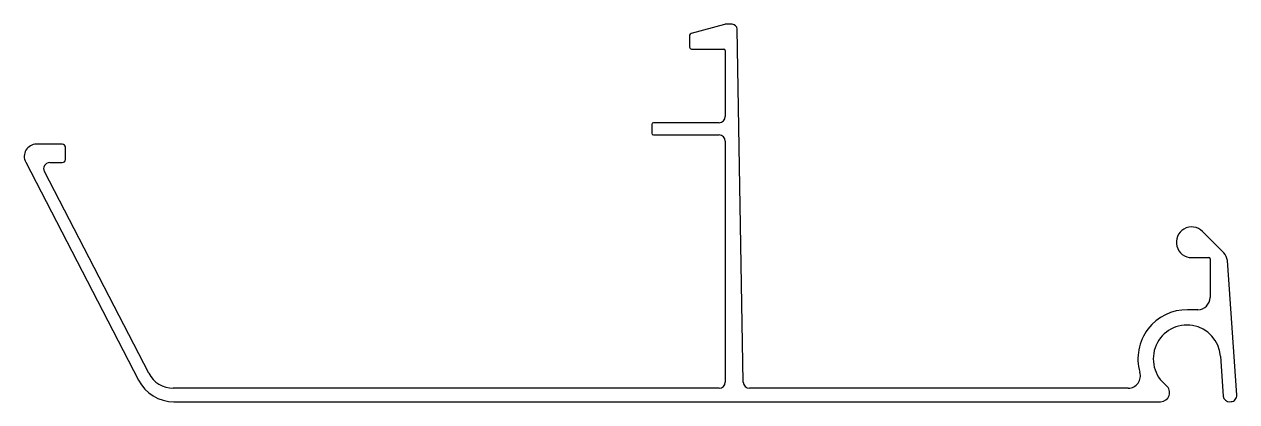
# Model space of a CAD drawing. Extents: x 2086 to 2284, y 1192 to 1253.
import ezdxf

# ---------------------------------------------------------------- set-up
doc = ezdxf.new("R2010")
doc.units = 0
doc.layers.get('0').update_dxf_attribs({"linetype": 'CONTINUOUS'})

msp = doc.modelspace()

# ---------------------------------------------------------------- linework, layer by layer
for p, q in [((2200.14, 1253.3), (2194.67, 1251.83)), ((2201.38, 1253.32), (2200.35, 1253.32)), ((2194.44, 1251.54), (2194.44, 1249.57)), ((2203.19, 1194.95), (2202.18, 1252.54)), ((2194.74, 1249.27), (2200.04, 1249.27)), ((2200.24, 1249.07), (2200.24, 1249.07)), ((2200.24, 1249.07), (2200.24, 1238.27)), ((2199.24, 1237.27), (2188.54, 1237.27)), ((2199.24, 1237.27), (2199.24, 1237.27)), ((2188.24, 1236.97), (2188.24, 1235.57)), ((2188.54, 1235.27), (2199.24, 1235.27)), ((2092.02, 1233.77), (2087.78, 1233.77)), ((2092.52, 1231.27), (2092.52, 1233.27)), ((2200.24, 1234.27), (2200.24, 1234.27)), ((2200.24, 1234.27), (2200.24, 1194.97)), ((2086.05, 1230.82), (2104.47, 1195.28)), ((2106.14, 1196.4), (2089.09, 1229.3)), ((2089.96, 1230.77), (2092.02, 1230.77)), ((2281.63, 1216.06), (2278.16, 1219.54)), ((2276.39, 1215.27), (2279.19, 1215.27)), ((2279.39, 1215.07), (2279.39, 1215.07)), ((2279.39, 1215.07), (2279.39, 1208.78)), ((2283.75, 1192.85), (2282.22, 1214.79)), ((2277.4, 1206.77), (2275.71, 1206.77)), ((2281.1, 1199.2), (2281.55, 1192.7)), ((2106.14, 1196.4), (2106.14, 1196.4)), ((2199.24, 1193.97), (2110.14, 1193.97)), ((2199.24, 1193.97), (2199.24, 1193.97)), ((2203.19, 1194.95), (2203.19, 1194.95)), ((2266.04, 1193.97), (2204.19, 1193.97)), ((2110.24, 1191.77), (2271.32, 1191.77)), ((2282.62, 1191.77), (2282.82, 1191.78))]:
    msp.add_line(p, q)
for centre, radius, start, end in [((2200.35, 1252.52), 0.801, 89.9955, 105.0003), ((2201.38, 1252.52), 0.8, 1, 90), ((2194.74, 1251.54), 0.3, 105.0002, 180), ((2194.74, 1249.57), 0.3, 180, 270), ((2200.04, 1249.07), 0.2, 0, 90), ((2188.54, 1236.97), 0.3, 90, 180), ((2199.24, 1238.27), 1, 270, 0), ((2188.54, 1235.57), 0.3, 180, 270), ((2199.24, 1234.27), 1, 0, 90), ((2087.81, 1231.77), 2, 90.839, 208.2358), ((2092.02, 1233.27), 0.5, 359.9988, 90), ((2092.02, 1231.27), 0.5, 270, 0), ((2089.97, 1229.77), 1, 90.8093, 208.2359), ((2276.39, 1217.77), 2.5, 45, 270), ((2280.22, 1214.64), 2, 4.0647, 45), ((2279.19, 1215.07), 0.2, 360, 89.9983), ((2277.39, 1208.77), 2, 270.406, 0.406), ((2275.62, 1198.77), 8, 89.3724, 195.9359), ((2275.62, 1198.77), 5.5, 4.4555, 232.1132), ((2110.14, 1198.47), 4.5, 207.4, 270), ((2266.02, 1195.97), 2, 270.6074, 17.518), ((2110.24, 1198.27), 6.5, 207.4, 270), ((2199.24, 1194.97), 1, 270, 0), ((2204.19, 1194.97), 1, 181, 270), ((2271.29, 1193.27), 1.5, 271.3919, 50.5603), ((2282.55, 1192.77), 1, 184.0009, 273.9984), ((2282.75, 1192.78), 1, 273.9984, 3.9997)]:
    msp.add_arc(centre, radius, start, end)

doc.saveas('drawing.dxf')
